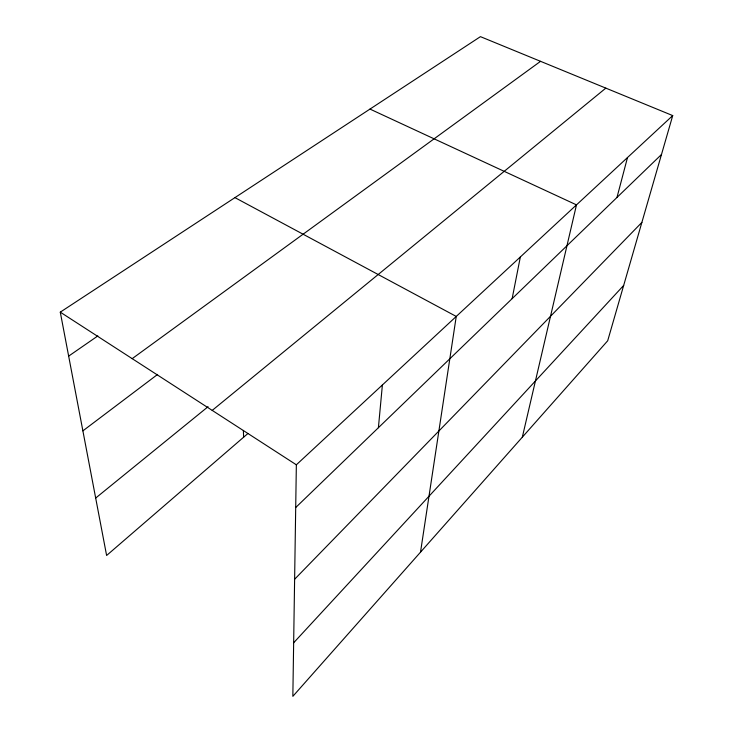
<?xml version="1.0" encoding="UTF-8"?>
<svg xmlns="http://www.w3.org/2000/svg" width="733" height="733" viewBox="0 0 733 733"><rect width="100%" height="100%" fill="white"/><g stroke="black" fill="none" stroke-linecap="round" stroke-linejoin="round"><path stroke-width="1.1" d="M672.72 115.585L296.352 464.804L292.843 696.35L607.694 340.772L672.72 115.585L480.445 36.65L60.28 312.148L106.615 555.477L247.91 433.515M378.402 427.724L382.388 384.972M420.513 552.16L456.247 316.436L234.945 197.626M512.138 298.652L520.348 256.971M522.327 437.18L576.486 204.874L369.991 109.08M616.975 197.461L627.494 157.549M293.658 642.786L623.682 285.412M294.62 579.253L641.87 222.411M295.701 507.538L661.478 154.507M212.213 410.398L605.834 88.125M95.684 498.055L208.062 406.705M82.884 430.857L157.622 374.416M132.187 358.648L540.551 61.325M68.655 356.119L97.837 335.925M60.28 312.148L296.352 464.804M243.374 430.427L243.622 437.216"/></g></svg>
